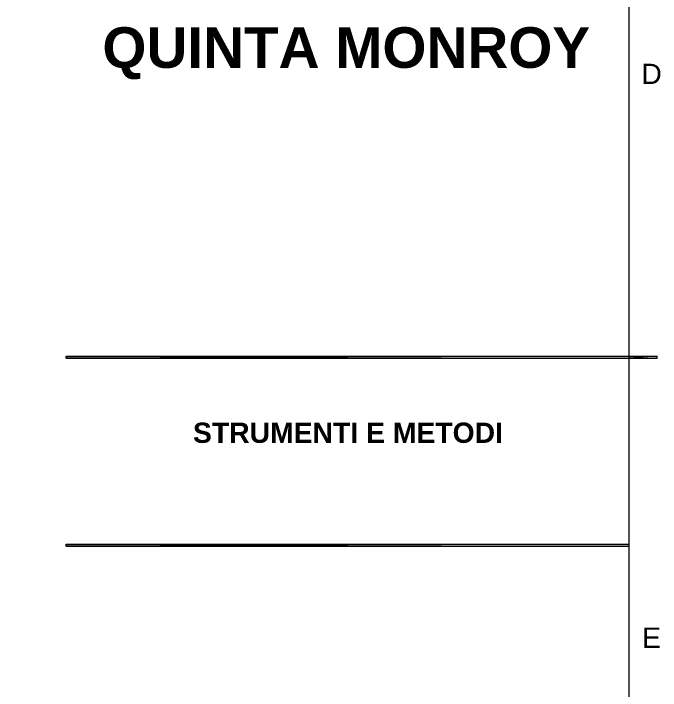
# Model space of a CAD drawing. Header units: centimetres. Extents: x -9.9 to 12.1, y -14.8 to 2.1.
# Drawn here: x 8.5056 to 8.7928, y -12.2559 to -11.9557 of the extents above; entities that cross this region are included whole.
import ezdxf

# ---------------------------------------------------------------- set-up
doc = ezdxf.new("R2010")
doc.units = ezdxf.units.CM
doc.header["$MEASUREMENT"] = 0
for name, color, linetype, lineweight in [('PDF _Geometria_Num_Penna__7', 7, 'Continuous', 18), ('PDF _Riempimenti solidi_Num_Penna__7', 7, 'Continuous', 18), ('PDF _Testo_Num_Penna__7', 7, 'Continuous', 18)]:
    doc.layers.add(name, color=color, linetype=linetype, lineweight=lineweight)
doc.styles.add('GENERATED_STYLE_1', font='Arial.ttf')
doc.styles.add('GENERATED_STYLE_2', font='Arial Bold.ttf')

msp = doc.modelspace()

# ---------------------------------------------------------------- hatches: boundary and pattern name
at = {"layer": 'PDF _Riempimenti solidi_Num_Penna__7', "linetype": 'Continuous', "lineweight": 18}
for points in [[(8.52888, -12.10765), (8.52888, -12.10855), (8.77887, -12.10765)], [(8.52888, -12.10855), (8.77887, -12.10855), (8.77887, -12.10765)], [(8.77887, -12.10765), (8.77887, -12.10855), (8.79136, -12.10765)], [(8.77887, -12.10855), (8.79136, -12.10855), (8.79136, -12.10765)], [(8.52888, -12.191), (8.52888, -12.1919), (8.77887, -12.191)], [(8.52888, -12.1919), (8.77887, -12.1919), (8.77887, -12.191)]]:
    msp.add_hatch(color=7, dxfattribs=at).paths.add_polyline_path(points)

# ---------------------------------------------------------------- linework, layer by layer
at = {"layer": 'PDF _Geometria_Num_Penna__7', "color": 7, "linetype": 'Continuous', "lineweight": 18, "flags": 128}
for points in [[(5.99882, -13.11216), (8.77887, -13.11216), (8.77887, -11.10806), (5.99882, -11.10806)], [(8.77887, -12.10855), (8.77887, -12.10765), (8.52888, -12.10855)], [(8.77887, -12.10765), (8.52888, -12.10855), (8.52888, -12.10765)], [(8.79136, -12.10855), (8.79136, -12.10765), (8.77887, -12.10855)], [(8.79136, -12.10765), (8.77887, -12.10855), (8.77887, -12.10765)], [(8.77887, -12.1919), (8.77887, -12.191), (8.52888, -12.1919)], [(8.77887, -12.191), (8.52888, -12.1919), (8.52888, -12.191)]]:
    msp.add_lwpolyline(points, close=True, dxfattribs=at)

# ---------------------------------------------------------------- texts
at = {"layer": 'PDF _Testo_Num_Penna__7', "color": 7, "linetype": 'Continuous', "lineweight": 18, "attachment_point": 7}
for s, insert, char_height, style in [('\\A1;QUINTA MONROY', (8.54502, -11.98491), 0.0180008, 'GENERATED_STYLE_2'), ('\\A1;D', (8.78428, -11.98694), 0.009, 'GENERATED_STYLE_1'), ('\\A1;STRUMENTI E METODI', (8.58524, -12.14621), 0.0090004, 'GENERATED_STYLE_2'), ('\\A1;E', (8.7846, -12.23698), 0.009, 'GENERATED_STYLE_1')]:
    msp.add_mtext(s, dxfattribs=dict(at, insert=insert, char_height=char_height, style=style))

doc.saveas('drawing.dxf')
